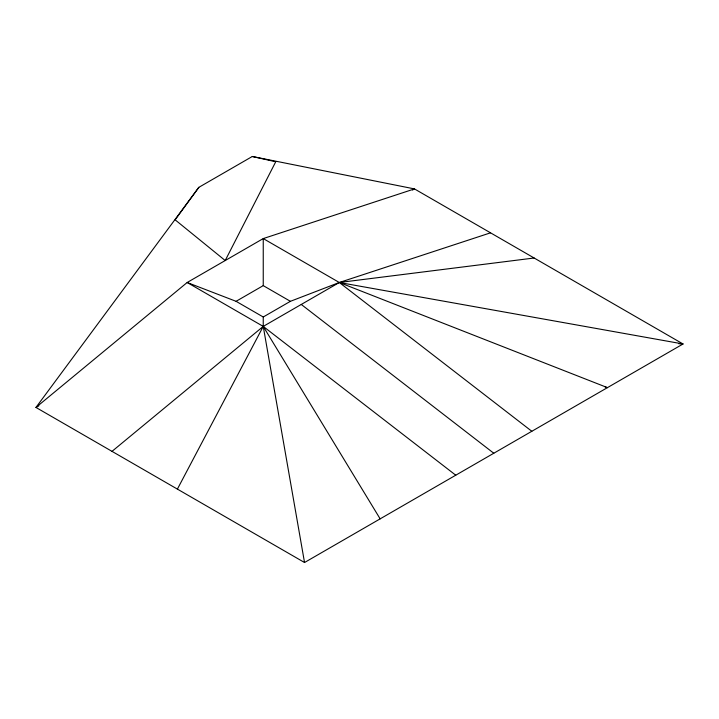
<?xml version="1.0" encoding="UTF-8"?>
<svg xmlns="http://www.w3.org/2000/svg" width="719" height="719" viewBox="0 0 719 719"><rect width="100%" height="100%" fill="white"/><g stroke="black" fill="none" stroke-linecap="round" stroke-linejoin="round"><path stroke-width="1.08" d="M177.395 489.109L263.244 326.408L263.244 316.998L236.075 301.315L187.174 282.495L35.95 407.448L304.532 562.51L683.05 343.979L414.468 188.908L252.288 156.49L198.839 187.344L35.95 407.448L38.862 405.768M198.839 187.344L175.148 219.843L225.209 260.539L275.737 161.775L252.288 156.49M112.011 451.361L263.244 326.408L339.305 282.495L490.529 232.83M412.526 190.032L414.468 188.908L263.244 238.582L187.174 282.495L263.244 326.408L455.756 475.205M236.075 301.315L263.244 285.632L290.404 301.315L339.305 282.495L534.136 258.004M263.244 316.998L290.404 301.315M678.574 343.664L683.05 343.979L339.305 282.495L263.244 238.582L263.244 285.632M605.263 387.083L607.438 387.631L339.305 282.495L531.826 431.283M301.27 304.452L493.791 453.24M380.144 518.857L263.244 326.408L304.532 562.51"/></g></svg>
